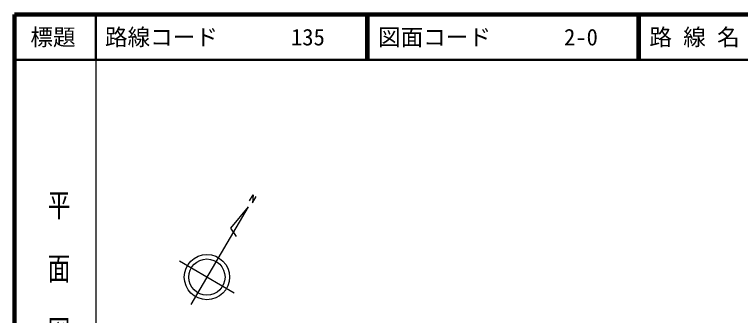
# Model space of a CAD drawing. Units: millimetres, scale not verified. Extents: x 300721 to 940721, y 14804 to 374804.
# Drawn here: x 300721 to 461259, y 308262 to 374804 of the extents above; entities that cross this region are included whole.
import ezdxf
from ezdxf.enums import TextEntityAlignment as Align

# ---------------------------------------------------------------- set-up
doc = ezdxf.new("R2010")
doc.units = ezdxf.units.MM
doc.header["$LTSCALE"] = 1000
for name, color, linetype, lineweight in [('M-BGD', 7, 'Continuous', 25), ('M-TTL', 2, 'Continuous', 140), ('M-TTL-BAND', 7, 'Continuous', 25), ('M-TTL-LINE', 7, 'Continuous', 50)]:
    doc.layers.add(name, color=color, linetype=linetype, lineweight=lineweight)
doc.layers.add('M-TTL-TXT', color=7, linetype='Continuous')
doc.styles.add('@ＭＳ ゴシック', font='')
doc.styles.add('ＭＳ ゴシック', font='')
doc.styles.get('@ＭＳ ゴシック').set_extended_font_data('@MS Gothic')
doc.styles.get('ＭＳ ゴシック').set_extended_font_data('MS Gothic')

msp = doc.modelspace()

# ---------------------------------------------------------------- linework, layer by layer
at = {"layer": 'M-BGD'}
for p, q in [((352690, 333605), (353473, 334935)), ((353473, 334935), (353378, 333195)), ((353378, 333195), (354157, 334534)), ((352405, 332262), (339717, 310716)), ((352405, 332262), (348498, 327598)), ((348498, 327598), (349714, 325722)), ((349303, 313196), (337237, 320302))]:
    msp.add_line(p, q, dxfattribs=at)
for radius in [5001, 4001]:
    msp.add_circle((343270, 316749), radius, dxfattribs=at)
at = {"layer": 'M-TTL'}
for p, q in [((300721, 374804), (300721, 14804)), ((940721, 374804), (300721, 374804))]:
    msp.add_line(p, q, dxfattribs=at)
at = {"layer": 'M-TTL-BAND'}
msp.add_line((318721, 364804), (318721, 14804), dxfattribs=at)
at = {"layer": 'M-TTL-LINE'}
for p, q in [((318721, 374804), (318721, 364804)), ((378471, 374804), (378471, 364804)), ((378971, 374804), (378971, 364804)), ((438471, 374804), (438471, 364804)), ((438971, 374804), (438971, 364804)), ((300721, 364804), (940721, 364804))]:
    msp.add_line(p, q, dxfattribs=at)

# ---------------------------------------------------------------- texts
at = {"layer": 'M-TTL-BAND', "style": '@ＭＳ ゴシック', "width": 1.4}
msp.add_text('平  面  図', height=3666, rotation=270, dxfattribs=at).set_placement((310498, 301279), align=Align.MIDDLE_RIGHT)
at = {"layer": 'M-TTL-TXT', "style": 'ＭＳ ゴシック'}
msp.add_text('標題', height=3666, dxfattribs=at).set_placement((309221, 369804), align=Align.MIDDLE_CENTER)
for s, p in [('路線コード', (320721, 369804)), ('135', (361863, 369804)), ('図面コード', (381100, 369804)), ('2-0', (422242, 369804)), ('路 線 名', (441100, 369804))]:
    msp.add_text(s, height=3666, dxfattribs=at).set_placement(p, align=Align.MIDDLE_LEFT)

doc.saveas('drawing.dxf')
